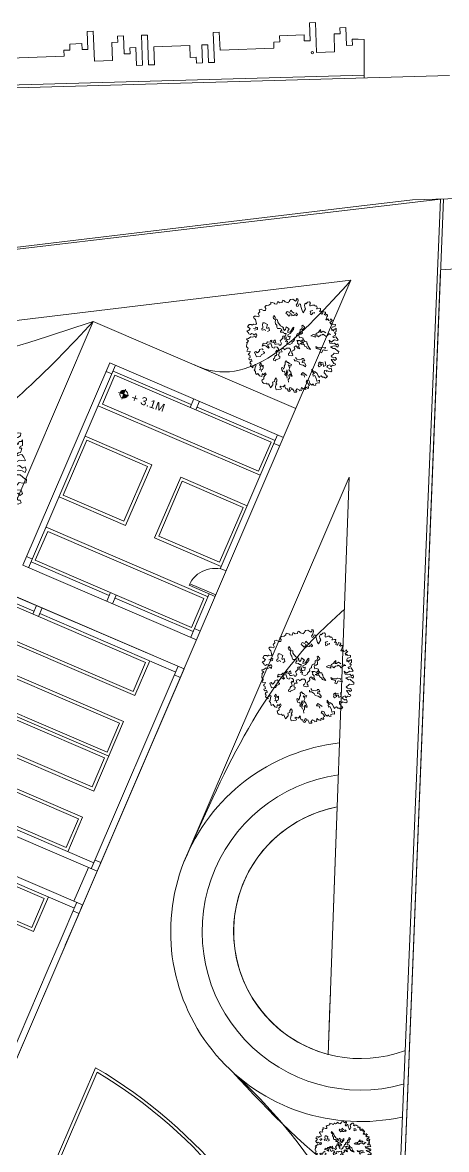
# Model space of a CAD drawing. Header units: metres. Extents: x -48 to 2360, y -1392 to 453.
# Drawn here: x 723.25 to 736.71, y -1289.23 to -1253.43 of the extents above; entities that cross this region are included whole.
import ezdxf
from ezdxf.enums import TextEntityAlignment as Align

# ---------------------------------------------------------------- set-up
doc = ezdxf.new("R2010")
doc.units = ezdxf.units.M
doc.layers.get('0').update_dxf_attribs({"color": 200})
for name, color, linetype, lineweight in [('corte3', 215, 'Continuous', 5), ('ESTRUC', 9, 'Continuous', 18), ('MUROS', 31, 'Continuous', 9), ('TODO', 210, 'Continuous', 5)]:
    doc.layers.add(name, color=color, linetype=linetype, lineweight=lineweight)
for name, color, linetype, lineweight, transparency in [('JARDINERAS', 93, 'Continuous', 5, 0.4), ('MUEBLES', 223, 'Continuous', 5, 0.3), ('SUELO', 231, 'Continuous', 5, 0.2)]:
    doc.layers.add(name, color=color, linetype=linetype, lineweight=lineweight, transparency=transparency)
doc.layers.add('Vegetación-h', color=7, linetype='Continuous', lineweight=5, true_color=0x5f7f00, transparency=0.5)
doc.layers.get('ESTRUC').off()
doc.styles.get("Standard").update_dxf_attribs({"font": 'arial.ttf'})

# ---------------------------------------------------------------- blocks, each defined once
blk = doc.blocks.new('arb29')
at = {"layer": 'Vegetación-h', "linetype": 'Continuous'}
for points in [[(1.833, -0.001), (1.929, -0.073), (1.976, -0.118), (2.022, -0.099), (2.061, -0.145), (2.008, -0.196), (1.95, -0.203), (1.91, -0.281), (1.857, -0.222), (1.793, -0.275), (1.774, -0.339), (1.91, -0.373), (1.878, -0.373), (1.942, -0.326), (2.001, -0.411), (1.976, -0.47), (1.905, -0.477), (1.846, -0.47), (1.812, -0.517), (1.78, -0.47), (1.727, -0.504), (1.748, -0.587), (1.833, -0.626), (1.852, -0.679), (1.905, -0.653), (1.897, -0.73), (1.865, -0.764), (1.799, -0.751), (1.74, -0.764), (1.676, -0.73), (1.644, -0.764), (1.636, -0.815), (1.565, -0.778), (1.5, -0.706), (1.402, -0.672), (1.317, -0.666), (1.245, -0.613), (1.277, -0.698), (1.389, -0.725), (1.349, -0.778), (1.389, -0.855), (1.434, -0.81), (1.525, -0.9), (1.578, -0.991), (1.663, -0.927), (1.695, -1.031), (1.631, -1.044), (1.565, -1.11), (1.597, -1.148), (1.525, -1.182), (1.487, -1.135), (1.447, -1.201), (1.357, -1.161), (1.291, -1.071), (1.206, -1.076), (1.192, -1.148), (1.264, -1.169), (1.37, -1.246), (1.323, -1.286), (1.362, -1.345), (1.349, -1.377), (1.264, -1.35), (1.259, -1.39), (1.277, -1.435), (1.232, -1.435), (1.179, -1.435), (1.155, -1.462), (1.109, -1.403), (1.096, -1.488), (1.141, -1.533), (1.07, -1.566), (1.043, -1.533), (0.958, -1.526), (0.919, -1.619), (0.966, -1.611), (0.977, -1.658), (0.881, -1.683), (0.854, -1.637), (0.783, -1.579), (0.75, -1.619), (0.716, -1.56), (0.665, -1.566), (0.665, -1.645), (0.737, -1.677), (0.698, -1.717), (0.639, -1.709), (0.599, -1.651), (0.541, -1.67), (0.495, -1.611), (0.424, -1.552), (0.463, -1.539), (0.41, -1.637), (0.32, -1.637), (0.293, -1.69), (0.339, -1.677), (0.371, -1.722), (0.352, -1.749), (0.189, -1.826), (0.131, -1.741), (0.123, -1.651), (0.144, -1.611), (0.091, -1.573), (0.11, -1.494), (0.085, -1.43), (0.038, -1.39), (0.006, -1.462), (0.025, -1.539), (-0.039, -1.592), (-0.013, -1.632), (0.014, -1.69), (-0.047, -1.826), (-0.111, -1.762), (-0.164, -1.704), (-0.209, -1.741), (-0.255, -1.704), (-0.332, -1.755), (-0.398, -1.736), (-0.451, -1.658), (-0.398, -1.586), (-0.43, -1.515), (-0.398, -1.435), (-0.379, -1.377), (-0.417, -1.345), (-0.462, -1.435), (-0.502, -1.396), (-0.523, -1.443), (-0.51, -1.526), (-0.6, -1.526), (-0.691, -1.462), (-0.744, -1.526), (-0.783, -1.467), (-0.808, -1.416), (-0.874, -1.39), (-0.855, -1.35), (-0.867, -1.265), (-0.874, -1.22), (-0.855, -1.201), (-0.893, -1.156), (-0.972, -1.254), (-0.946, -1.312), (-1.063, -1.278), (-1.063, -1.201), (-1.122, -1.169), (-1.103, -1.097), (-1.057, -1.076), (-1.116, -1.018), (-1.18, -1.063), (-1.188, -1.063), (-1.225, -1.012), (-1.174, -0.967), (-1.225, -0.887), (-1.265, -0.895), (-1.297, -0.855), (-1.259, -0.836), (-1.252, -0.751), (-1.377, -0.783), (-1.377, -0.719), (-1.377, -0.653), (-1.414, -0.64), (-1.454, -0.613), (-1.462, -0.581), (-1.48, -0.477), (-1.499, -0.464), (-1.486, -0.451), (-1.448, -0.379), (-1.52, -0.36), (-1.552, -0.334), (-1.48, -0.294), (-1.414, -0.196), (-1.35, -0.196), (-1.265, -0.124), (-1.22, -0.171), (-1.22, -0.065), (-1.265, -0.014), (-1.331, -0.105), (-1.356, -0.065), (-1.435, -0.065), (-1.462, -0.124), (-1.526, -0.112), (-1.552, -0.086), (-1.637, -0.033), (-1.579, 0.007), (-1.552, 0.103), (-1.664, 0.129), (-1.643, 0.233), (-1.558, 0.26), (-1.513, 0.247), (-1.486, 0.305), (-1.39, 0.318), (-1.377, 0.364), (-1.403, 0.403), (-1.462, 0.494), (-1.526, 0.515), (-1.565, 0.56), (-1.545, 0.613), (-1.486, 0.632), (-1.382, 0.638), (-1.39, 0.691), (-1.448, 0.749), (-1.414, 0.84), (-1.454, 0.906), (-1.395, 0.946), (-1.284, 0.933), (-1.212, 0.957), (-1.225, 1.037), (-1.292, 1.088), (-1.252, 1.154), (-1.154, 1.199), (-1.108, 1.271), (-1.122, 1.337), (-0.978, 1.35), (-0.972, 1.324), (-0.874, 1.343), (-0.874, 1.382), (-0.88, 1.433), (-0.861, 1.447), (-0.855, 1.447), (-0.783, 1.422), (-0.704, 1.467), (-0.712, 1.492), (-0.704, 1.558), (-0.664, 1.558), (-0.6, 1.526), (-0.483, 1.532), (-0.483, 1.552), (-0.451, 1.598), (-0.457, 1.63), (-0.438, 1.683), (-0.353, 1.721), (-0.228, 1.688), (-0.196, 1.76), (-0.228, 1.8), (-0.17, 1.8), (-0.143, 1.755), (-0.13, 1.636), (-0.151, 1.545), (-0.111, 1.513), (-0.071, 1.539), (-0.058, 1.63), (-0.007, 1.636), (0.038, 1.552), (0.157, 1.396), (0.203, 1.356), (0.24, 1.532), (0.189, 1.585), (0.15, 1.656), (0.157, 1.734), (0.195, 1.728)], [(0.195, 1.728), (0.227, 1.806), (0.293, 1.838), (0.346, 1.8), (0.346, 1.755), (0.359, 1.702), (0.392, 1.702), (0.45, 1.76), (0.528, 1.787), (0.541, 1.755), (0.573, 1.755), (0.613, 1.779), (0.652, 1.728), (0.645, 1.675), (0.671, 1.683), (0.743, 1.728), (0.788, 1.734), (0.801, 1.675), (0.783, 1.611), (0.854, 1.649), (0.86, 1.552), (0.913, 1.545), (0.926, 1.611), (0.926, 1.662), (0.998, 1.656), (1.017, 1.67), (1.03, 1.611), (0.998, 1.558), (1.049, 1.558), (1.102, 1.611), (1.141, 1.558), (1.128, 1.505), (1.128, 1.454), (1.121, 1.388), (1.168, 1.401), (1.192, 1.454), (1.24, 1.401), (1.298, 1.447), (1.317, 1.492), (1.336, 1.454), (1.381, 1.454), (1.349, 1.396), (1.317, 1.337), (1.376, 1.29), (1.402, 1.343), (1.421, 1.297), (1.48, 1.324), (1.538, 1.337), (1.551, 1.278), (1.506, 1.225), (1.453, 1.199), (1.453, 1.14), (1.48, 1.069), (1.506, 1.122), (1.559, 1.069), (1.559, 1.148), (1.61, 1.167), (1.623, 1.207), (1.644, 1.135), (1.663, 1.088), (1.623, 1.05), (1.617, 1.01), (1.668, 1.029), (1.676, 0.965), (1.676, 0.925), (1.636, 0.899), (1.604, 0.866), (1.636, 0.827), (1.676, 0.866), (1.716, 0.893), (1.78, 0.848), (1.838, 0.789), (1.812, 0.768), (1.708, 0.755), (1.655, 0.696), (1.617, 0.638), (1.506, 0.677), (1.578, 0.574), (1.676, 0.592), (1.748, 0.638), (1.833, 0.6), (1.878, 0.651), (1.923, 0.592), (1.923, 0.534), (1.846, 0.547), (1.767, 0.534), (1.65, 0.456), (1.767, 0.417), (1.833, 0.443), (1.969, 0.39), (2.001, 0.398), (2.022, 0.318), (1.95, 0.281), (1.865, 0.267), (1.838, 0.196), (1.78, 0.129), (1.846, 0.09), (1.969, 0.124), (2.022, 0.065), (1.982, -0.001), (1.918, 0.031), (1.833, -0.001)], [(0.528, 1.559), (0.437, 1.507), (0.469, 1.475), (0.469, 1.422), (0.508, 1.382), (0.561, 1.435), (0.535, 1.475), (0.619, 1.487), (0.6, 1.52)], [(-0.124, 1.233), (-0.195, 1.246), (-0.286, 1.291), (-0.3, 1.2), (-0.404, 1.194), (-0.424, 1.115), (-0.365, 1.096), (-0.281, 1.044), (-0.254, 1.089), (-0.261, 1.161), (-0.202, 1.155), (-0.182, 1.096), (-0.104, 1.135), (-0.078, 1.187), (0.007, 1.167), (0.013, 1.214), (-0.072, 1.259)], [(0.059, 0.013), (0.118, 0.013), (0.189, 0.091), (0.17, 0.137), (0.202, 0.189), (0.235, 0.248), (0.215, 0.28), (0.209, 0.352), (0.254, 0.384), (0.241, 0.436), (0.248, 0.502), (0.287, 0.541), (0.32, 0.554), (0.326, 0.626), (0.306, 0.685), (0.365, 0.744), (0.352, 0.815), (0.326, 0.861), (0.352, 0.894), (0.372, 0.887), (0.404, 0.848), (0.424, 0.867), (0.444, 0.822), (0.424, 0.769), (0.385, 0.697), (0.411, 0.652), (0.431, 0.6), (0.392, 0.535), (0.34, 0.522), (0.34, 0.463), (0.385, 0.391), (0.451, 0.418), (0.535, 0.418), (0.528, 0.384), (0.574, 0.359), (0.633, 0.313), (0.705, 0.332), (0.73, 0.286), (0.769, 0.254), (0.809, 0.189), (0.946, 0.104), (0.9, 0.091), (0.809, 0.091), (0.757, 0.137), (0.698, 0.13), (0.672, 0.175), (0.619, 0.202), (0.535, 0.17), (0.476, 0.182), (0.515, 0.215), (0.555, 0.261), (0.58, 0.234), (0.594, 0.268), (0.515, 0.332), (0.496, 0.274), (0.417, 0.286), (0.32, 0.254), (0.372, 0.215), (0.378, 0.157), (0.463, 0.118), (0.469, 0.046), (0.503, 0.032), (0.548, -0.02), (0.463, -0.02), (0.404, 0.007), (0.424, 0.026), (0.359, 0.052), (0.313, -0.02), (0.352, -0.079), (0.333, -0.144), (0.281, -0.209), (0.3, -0.274), (0.34, -0.294), (0.372, -0.346), (0.313, -0.385), (0.209, -0.392), (0.183, -0.346), (0.202, -0.306), (0.222, -0.215), (0.202, -0.163), (0.15, -0.124), (0.052, -0.163), (0.027, -0.19), (-0.02, -0.249), (-0.059, -0.209), (-0.15, -0.274), (-0.118, -0.313), (-0.072, -0.359), (-0.176, -0.399), (-0.163, -0.451), (-0.163, -0.515), (-0.137, -0.542), (-0.098, -0.555), (-0.078, -0.62), (-0.143, -0.678), (-0.209, -0.724), (-0.215, -0.771), (-0.286, -0.771), (-0.306, -0.718), (-0.274, -0.685), (-0.281, -0.62), (-0.267, -0.567), (-0.241, -0.562), (-0.229, -0.522), (-0.261, -0.476), (-0.306, -0.418), (-0.286, -0.353), (-0.248, -0.385), (-0.229, -0.346), (-0.248, -0.288), (-0.313, -0.249), (-0.411, -0.261), (-0.417, -0.326), (-0.502, -0.32), (-0.554, -0.249), (-0.58, -0.202), (-0.646, -0.215), (-0.691, -0.268), (-0.678, -0.313), (-0.606, -0.353), (-0.626, -0.392), (-0.73, -0.353), (-0.828, -0.34), (-0.88, -0.392), (-0.887, -0.281), (-0.808, -0.274), (-0.763, -0.242), (-0.737, -0.177), (-0.606, -0.138), (-0.646, -0.079), (-0.599, -0.052), (-0.587, -0.118), (-0.515, -0.118), (-0.515, -0.052), (-0.483, 0), (-0.424, -0.085), (-0.483, -0.124), (-0.443, -0.17), (-0.385, -0.15), (-0.3, -0.098), (-0.261, -0.144), (-0.215, -0.124), (-0.209, -0.085), (-0.202, -0.052), (-0.286, 0.026), (-0.261, 0.078), (-0.209, 0.182), (-0.254, 0.195), (-0.241, 0.241), (-0.202, 0.268), (-0.156, 0.202), (-0.13, 0.143), (-0.091, 0.182), (-0.111, 0.234), (-0.156, 0.286), (-0.163, 0.372), (-0.229, 0.345), (-0.274, 0.384), (-0.378, 0.352), (-0.397, 0.391), (-0.365, 0.443), (-0.385, 0.47), (-0.443, 0.483), (-0.542, 0.443), (-0.58, 0.495), (-0.613, 0.567), (-0.672, 0.593), (-0.717, 0.658), (-0.717, 0.717), (-0.75, 0.75), (-0.815, 0.769), (-0.855, 0.815), (-0.848, 0.874), (-0.776, 0.835), (-0.717, 0.776), (-0.652, 0.763), (-0.613, 0.685), (-0.463, 0.587), (-0.378, 0.574), (-0.326, 0.547), (-0.339, 0.522), (-0.261, 0.47), (-0.229, 0.515), (-0.241, 0.626), (-0.104, 0.581), (-0.13, 0.495), (-0.118, 0.436), (-0.026, 0.489), (0.007, 0.672), (0.039, 0.704), (0.065, 0.613), (-0.007, 0.424), (-0.084, 0.352), (-0.046, 0.28), (0.02, 0.326), (0.039, 0.215), (-0.052, 0.17), (-0.084, 0.071), (-0.013, 0.104), (-0.007, 0.039), (0, 0)], [(1.291, 0.901), (1.174, 0.933), (1.122, 0.867), (1.063, 0.848), (1.089, 0.894), (1.057, 0.965), (1.037, 0.919), (1.004, 0.815), (0.939, 0.756), (0.985, 0.75), (0.855, 0.685), (0.782, 0.606), (0.861, 0.613), (0.966, 0.62), (0.932, 0.652), (1.024, 0.692), (1.082, 0.665), (1.122, 0.75), (1.187, 0.783), (1.206, 0.822), (1.272, 0.808), (1.35, 0.769), (1.376, 0.815), (1.415, 0.887), (1.494, 0.913), (1.39, 0.933)], [(-0.87, 0.204), (-0.804, 0.27), (-0.87, 0.379), (-0.935, 0.314), (-0.956, 0.336), (-0.956, 0.467), (-1.089, 0.488), (-1.154, 0.467), (-1.132, 0.379), (-1.11, 0.336), (-1.089, 0.27), (-1.132, 0.226), (-1.089, 0.183), (-1.001, 0.248), (-0.956, 0.204)], [(1.472, 0.291), (1.472, 0.357), (1.341, 0.336), (1.319, 0.291), (1.188, 0.248), (1.1, 0.27), (1.144, 0.204), (1.297, 0.226), (1.319, 0.183), (1.319, 0.117), (1.384, 0.117), (1.407, 0.248), (1.494, 0.248), (1.582, 0.291)], [(-1.422, 0.137), (-1.331, 0.189), (-1.363, 0.215), (-1.291, 0.234), (-1.272, 0.157), (-1.363, 0.091)], [(1.585, -0.229), (1.513, -0.249), (1.487, -0.288), (1.461, -0.235), (1.408, -0.301), (1.447, -0.333), (1.435, -0.399), (1.487, -0.431), (1.553, -0.346), (1.501, -0.333), (1.598, -0.274), (1.644, -0.365), (1.709, -0.281), (1.637, -0.163)], [(-0.804, -0.519), (-0.848, -0.496), (-0.935, -0.562), (-0.913, -0.605), (-0.956, -0.693), (-0.979, -0.715), (-1.044, -0.671), (-1.089, -0.715), (-0.956, -0.869), (-0.804, -0.803), (-0.804, -0.715), (-0.717, -0.65), (-0.717, -0.605), (-0.782, -0.584)], [(0.496, -0.385), (0.555, -0.431), (0.685, -0.424), (0.764, -0.365), (0.737, -0.34), (0.802, -0.32), (0.874, -0.392), (0.796, -0.418), (0.802, -0.483), (0.887, -0.476), (0.978, -0.542), (0.978, -0.601), (0.868, -0.574), (0.744, -0.594), (0.685, -0.522), (0.567, -0.503), (0.496, -0.529), (0.469, -0.47)], [(0.548, -1.384), (0.508, -1.298), (0.535, -1.234), (0.503, -1.168), (0.476, -1.136), (0.515, -1.064), (0.555, -1.136), (0.607, -1.123), (0.567, -1.064), (0.503, -0.992), (0.398, -0.927), (0.411, -0.848), (0.378, -0.809), (0.313, -0.757), (0.431, -0.764), (0.437, -0.705), (0.34, -0.698), (0.3, -0.66), (0.261, -0.678), (0.195, -0.633), (0.17, -0.698), (0.202, -0.776), (0.189, -0.855), (0.209, -0.894), (0.195, -0.973), (0.15, -0.927), (0.111, -0.946), (0.15, -1.012), (0.202, -1.07), (0.267, -1.037), (0.313, -1.109), (0.313, -1.161), (0.365, -1.181), (0.352, -1.064), (0.326, -0.953), (0.398, -1.012), (0.392, -1.089), (0.411, -1.2), (0.456, -1.259)], [(1.144, -0.912), (1.078, -0.89), (0.947, -0.846), (0.926, -0.912), (0.926, -0.956), (0.991, -0.934), (1.034, -0.934), (1.078, -1)], [(-0.685, -1.311), (-0.646, -1.266), (-0.678, -1.227), (-0.685, -1.161), (-0.744, -1.129), (-0.717, -1.037), (-0.665, -1.103), (-0.633, -1.155), (-0.599, -1.089), (-0.567, -1.188), (-0.567, -1.259), (-0.619, -1.286), (-0.574, -1.345)]]:
    blk.add_lwpolyline(points, dxfattribs=at)
blk = doc.blocks.new('S-Nivel Planta')
at = {"ltscale": 0.5}
h = blk.add_hatch(color=256, dxfattribs=at)
h.paths.add_polyline_path([(-0.06, 0), (0, 0), (0, 0.06, 0.414214)])
h.paths.add_polyline_path([(0, -0.06, 0.414214), (0.06, 0), (0, 0)])
for p, q in [((0.08, 0), (-0.08, 0)), ((0, 0.08), (0, -0.08))]:
    blk.add_line(p, q, dxfattribs=at)
blk.add_circle((0, 0), 0.06, dxfattribs=at)
blk.add_attdef('NIVEL_PLANTA', text='', height=0.12).set_placement((0.13, 0), align=Align.MIDDLE_LEFT)

msp = doc.modelspace()

# ---------------------------------------------------------------- linework, layer by layer
at = {"layer": 'JARDINERAS', "transparency": 33554559}
for p, q in [((732.185, -1253.822), (731.403, -1253.853)), ((734.098, -1253.963), (733.904, -1253.955)), ((734.098, -1255.096), (734.098, -1253.963))]:
    msp.add_line(p, q, dxfattribs=at)
at = {"layer": 'JARDINERAS', "transparency": 33554585}
msp.add_line((733.621, -1267.866), (728.367, -1280.102), dxfattribs=at)
at = {"layer": 'JARDINERAS', "transparency": 33554559, "flags": 128}
for points in [[(732.552, -1253.429), (732.362, -1253.435)], [(732.362, -1253.435), (732.381, -1254.006)], [(732.584, -1254.38), (732.552, -1253.429)], [(733.51, -1253.587), (733.32, -1253.594)], [(733.32, -1253.594), (733.326, -1253.784)], [(733.529, -1254.158), (733.51, -1253.587)], [(725.491, -1253.702), (725.3, -1253.71)], [(725.3, -1253.71), (725.323, -1254.281)], [(725.528, -1254.654), (725.491, -1253.702)], [(726.449, -1253.855), (726.259, -1253.863)], [(726.259, -1253.863), (726.267, -1254.053)], [(726.472, -1254.426), (726.449, -1253.855)], [(727.21, -1253.826), (727.02, -1253.833)], [(727.02, -1253.833), (727.057, -1254.784)], [(727.247, -1254.777), (727.21, -1253.826)], [(729.493, -1253.737), (729.303, -1253.744)], [(729.303, -1253.744), (729.34, -1254.695)], [(729.516, -1254.307), (729.493, -1253.737)], [(731.403, -1253.853), (731.411, -1254.043)], [(732.191, -1254.013), (732.185, -1253.822)], [(732.381, -1254.006), (732.191, -1254.013)], [(733.326, -1253.784), (733.136, -1253.79)], [(733.136, -1253.79), (733.155, -1254.361)], [(733.904, -1253.955), (733.713, -1253.962)], [(733.713, -1253.962), (733.72, -1254.152)], [(724.751, -1254.302), (724.561, -1254.308)], [(724.561, -1254.308), (724.567, -1254.498)], [(725.125, -1254.098), (724.745, -1254.112)], [(724.745, -1254.112), (724.751, -1254.302)], [(725.133, -1254.288), (725.125, -1254.098)], [(725.323, -1254.281), (725.133, -1254.288)], [(726.267, -1254.053), (726.076, -1254.061)], [(726.076, -1254.061), (726.099, -1254.631)], [(726.845, -1254.221), (726.654, -1254.229)], [(726.654, -1254.229), (726.662, -1254.419)], [(726.867, -1254.792), (726.845, -1254.221)], [(728.557, -1254.154), (727.415, -1254.199)], [(727.415, -1254.199), (727.438, -1254.77)], [(728.572, -1254.535), (728.557, -1254.154)], [(729.128, -1254.132), (728.937, -1254.139)], [(728.937, -1254.139), (728.96, -1254.71)], [(729.15, -1254.703), (729.128, -1254.132)], [(731.228, -1254.241), (729.516, -1254.307)], [(731.411, -1254.043), (731.22, -1254.05)], [(731.22, -1254.05), (731.228, -1254.241)], [(733.155, -1254.361), (732.584, -1254.38)], [(733.72, -1254.152), (733.529, -1254.158)], [(724.567, -1254.498), (722.855, -1254.556)], [(726.099, -1254.631), (725.528, -1254.654)], [(726.662, -1254.419), (726.472, -1254.426)], [(728.762, -1254.527), (728.572, -1254.535)], [(728.769, -1254.718), (728.762, -1254.527)], [(728.96, -1254.71), (728.769, -1254.718)], [(729.34, -1254.695), (729.15, -1254.703)], [(727.057, -1254.784), (726.867, -1254.792)], [(727.438, -1254.77), (727.247, -1254.777)]]:
    msp.add_lwpolyline(points, dxfattribs=at)
at = {"layer": 'JARDINERAS', "ltscale": 0.05, "transparency": 33554585}
for points in [[(735.294, -1288.198, -1.055423), (733.31, -1276.315, -1.055423)], [(735.335, -1287.157, -1.06783), (733.273, -1277.328, -1.06783)], [(735.378, -1286.093, -1.087495), (733.235, -1278.347, -1.087495)]]:
    msp.add_lwpolyline(points, format="xyb", dxfattribs=at)
at = {"layer": 'JARDINERAS', "ltscale": 7, "transparency": 33554585}
msp.add_lwpolyline([(732.945, -1286.208, -0.79867), (733.235, -1278.347)], format="xyb", dxfattribs=at)
at = {"layer": 'JARDINERAS', "transparency": 33554585}
msp.add_lwpolyline([(735.021, -1295.032, 0.13926), (729.908, -1286.76)], format="xyb", dxfattribs=at)
at = {"layer": 'JARDINERAS', "transparency": 33554559}
msp.add_ellipse((732.444, -1254.39), major_axis=(-0.027, 0.0269), ratio=1, start_param=3.926991, end_param=10.210176, dxfattribs=at)
at = {"layer": 'JARDINERAS', "ltscale": 0.05, "transparency": 33554585}
for points in [[(733.672, -1261.617), (728.884, -1264.381), (728.708, -1264.306)], [(725.492, -1262.925), (720.802, -1266.833), (709.077, -1264.583)], [(725.492, -1262.925), (720.799, -1264.294), (709.077, -1264.583)], [(729.913, -1286.765), (733.72, -1290.241), (735.179, -1291.083)]]:
    msp.add_spline(points, degree=3, dxfattribs=at)
msp.add_open_spline([(728.367, -1280.102), (729.571, -1277.366), (730.888, -1274.374), (733.26, -1272.255), (733.466, -1272.075)], degree=3, knots=[0, 0, 0, 0, 8.723273, 9.542205, 9.542205, 9.542205, 9.542205], dxfattribs=at)
at = {"layer": 'MUEBLES', "transparency": 33554585}
for points in [[(725.779, -1265.551), (730.741, -1267.682), (731.136, -1266.763), (726.174, -1264.632)], [(725.286, -1266.7), (724.536, -1268.446), (726.466, -1269.274), (727.216, -1267.528)], [(728.318, -1268.002), (727.569, -1269.748), (729.498, -1270.576), (730.248, -1268.83)], [(723.649, -1270.513), (728.611, -1272.644), (729.005, -1271.725), (724.043, -1269.594)], [(721.823, -1271.47), (721.428, -1272.389), (726.758, -1274.678), (727.152, -1273.759)], [(720.994, -1273.4), (720.6, -1274.319), (725.929, -1276.607), (726.324, -1275.688)], [(720.521, -1274.503), (720.126, -1275.421), (725.456, -1277.71), (725.85, -1276.791)], [(719.692, -1276.432), (719.298, -1277.351), (724.627, -1279.64), (725.022, -1278.721)], [(718.209, -1279.887), (718.603, -1278.968), (723.933, -1281.257), (723.538, -1282.176)]]:
    msp.add_lwpolyline(points, close=True, dxfattribs=at)
for points in [[(725.648, -1265.604), (730.794, -1267.813)], [(724.405, -1268.498), (726.519, -1269.406), (727.347, -1267.476), (725.234, -1266.568)], [(730.379, -1268.778), (728.266, -1267.87), (727.437, -1269.8), (729.551, -1270.708)], [(729.136, -1271.672), (723.991, -1269.463)], [(721.77, -1271.339), (721.297, -1272.442), (726.81, -1274.809), (727.284, -1273.706)], [(720.942, -1273.269), (719.995, -1275.474), (725.508, -1277.841), (726.455, -1275.636)], [(726.455, -1275.636), (720.942, -1273.269)], [(720.468, -1274.371), (725.982, -1276.739)], [(724.68, -1279.771), (725.153, -1278.668), (719.64, -1276.301), (719.166, -1277.404)], [(724.064, -1281.204), (723.591, -1282.307), (718.077, -1279.94), (718.551, -1278.837)]]:
    msp.add_lwpolyline(points, dxfattribs=at)
at = {"layer": 'MUROS', "ltscale": 7, "transparency": 33554687}
msp.add_lwpolyline([(734.939, -1297.082), (736.519, -1259.038)], dxfattribs=at)
at = {"layer": 'MUROS', "transparency": 33554687}
msp.add_lwpolyline([(725.565, -1286.632, -0.375049), (732.079, -1306.092), (731.718, -1305.923), (728.046, -1304.2, 0.381591), (723.997, -1290.281), (725.565, -1286.632)], format="xyb", dxfattribs=at)
msp.add_lwpolyline([(725.612, -1286.776, -0.371046), (732.027, -1305.957), (731.76, -1305.832), (728.179, -1304.152, 0.376732), (724.122, -1290.242)], format="xyb", close=True, dxfattribs=at)
at = {"layer": 'SUELO', "transparency": 33554585}
for p, q in [((733.673, -1261.615), (721.831, -1289.192)), ((733.621, -1267.866), (732.945, -1286.208))]:
    msp.add_line(p, q, dxfattribs=at)
at = {"layer": 'SUELO', "ltscale": 0.05, "transparency": 33554585}
for p, q in [((725.492, -1262.925), (722.336, -1270.276)), ((731.924, -1265.687), (725.492, -1262.925))]:
    msp.add_line(p, q, dxfattribs=at)
at = {"layer": 'SUELO', "ltscale": 7, "transparency": 33554585}
msp.add_line((733.235, -1278.347), (732.945, -1286.208), dxfattribs=at)
at = {"layer": 'SUELO', "ltscale": 0.05, "transparency": 33554585, "flags": 128}
for points in [[(733.673, -1261.615), (693.708, -1266.436)], [(733.672, -1261.617), (693.708, -1266.436)]]:
    msp.add_lwpolyline(points, dxfattribs=at)
at = {"layer": 'SUELO', "ltscale": 7, "transparency": 33554585}
msp.add_lwpolyline([(707.531, -1266.012), (705.419, -1265.112), (700.132, -1277.527), (700.476, -1278.121), (702.041, -1278.786), (701.902, -1279.119), (722.391, -1287.889), (728.373, -1273.957), (707.885, -1265.187), (707.531, -1266.012)], dxfattribs=at)
at = {"layer": 'TODO', "transparency": 33554687}
for p, q in [((773.78, -1257.882), (735.624, -1259.065)), ((733.921, -1259.267), (691.011, -1264.424)), ((735.624, -1259.065), (733.921, -1259.267)), ((758.702, -1259.838), (736.519, -1261.282))]:
    msp.add_line(p, q, dxfattribs=at)
at = {"layer": 'TODO', "transparency": 33554585}
for p, q in [((726.017, -1264.238), (723.255, -1270.67)), ((729.518, -1270.784), (731.346, -1266.527)), ((729.36, -1271.658), (728.533, -1271.303)), ((729.38, -1271.612), (728.553, -1271.257)), ((729.176, -1271.579), (728.584, -1272.959)), ((728.19, -1273.878), (725.428, -1280.31)), ((725.771, -1280.022), (726.163, -1279.102)), ((725.611, -1280.389), (725.771, -1280.022)), ((724.97, -1281.376), (724.409, -1282.683)), ((725.154, -1281.455), (724.997, -1281.823)), ((724.997, -1281.823), (724.601, -1282.741))]:
    msp.add_line(p, q, dxfattribs=at)
at = {"layer": 'TODO', "ltscale": 7, "transparency": 33554585}
msp.add_line((725.336, -1280.27), (724.878, -1281.336), dxfattribs=at)
at = {"layer": 'TODO', "ltscale": 7, "transparency": 33554687}
msp.add_line((724.409, -1282.683), (724.062, -1283.489), dxfattribs=at)
at = {"layer": 'TODO', "transparency": 33554559, "flags": 128}
for points in [[(736.803, -1255.115), (697.068, -1256.24), (692.272, -1256.37)], [(734.093, -1255.192), (734.098, -1255.096), (697.065, -1256.14), (694.82, -1256.203)]]:
    msp.add_lwpolyline(points, dxfattribs=at)
at = {"layer": 'TODO', "ltscale": 7, "transparency": 33554585}
for points in [[(754.469, -1311.875), (754.469, -1311.875), (761.964, -1312.996), (761.101, -1331.288), (702.871, -1345.489), (691.011, -1264.424), (736.519, -1259.038), (736.519, -1259.038)], [(736.519, -1261.291), (736.519, -1261.291), (735.089, -1297.085), (735.247, -1315.17)]]:
    msp.add_lwpolyline(points, dxfattribs=at)
at = {"layer": 'TODO', "ltscale": 0.05, "transparency": 33554687, "flags": 128}
for points in [[(735.089, -1297.085), (736.609, -1259.035)], [(732.945, -1286.222), (733.005, -1284.66), (733.007, -1284.593), (733.008, -1284.56), (733.024, -1284.176)]]:
    msp.add_lwpolyline(points, dxfattribs=at)
at = {"layer": 'TODO', "transparency": 33554585}
for points in [[(723.438, -1270.749), (726.2, -1264.317)], [(731.53, -1266.606), (726.017, -1264.238)], [(725.898, -1264.514), (726.082, -1264.593)], [(728.602, -1265.566), (726.121, -1264.501)], [(728.681, -1265.382), (728.563, -1265.658)], [(728.747, -1265.737), (728.865, -1265.461)], [(731.267, -1266.71), (728.786, -1265.645)], [(731.228, -1266.802), (731.411, -1266.881)], [(728.373, -1273.957), (714.59, -1268.038), (712.736, -1272.357)], [(723.608, -1272.128), (719.106, -1270.195)], [(723.557, -1270.474), (723.373, -1270.395)], [(723.255, -1270.67), (728.768, -1273.038)], [(723.517, -1270.565), (725.998, -1271.631)], [(726.038, -1271.539), (725.919, -1271.815)], [(726.103, -1271.893), (726.222, -1271.618)], [(726.182, -1271.71), (728.663, -1272.775)], [(723.687, -1271.944), (723.569, -1272.22)], [(723.752, -1272.299), (723.871, -1272.023)], [(728.111, -1274.061), (723.792, -1272.207)], [(728.886, -1272.762), (728.702, -1272.683)], [(712.4, -1273.138), (711.828, -1274.47), (725.611, -1280.389)], [(728.071, -1274.153), (728.255, -1274.232)], [(710.818, -1276.823), (711.371, -1275.536), (725.154, -1281.455)], [(721.188, -1278.272), (725.507, -1280.126)], [(720.572, -1279.705), (724.891, -1281.559)], [(725.73, -1280.113), (725.546, -1280.034)], [(725.035, -1281.73), (724.852, -1281.651)], [(722.208, -1287.808), (724.062, -1283.489)]]:
    msp.add_lwpolyline(points, dxfattribs=at)
msp.add_arc((729.355, -1271.669), 0.9, 66.7615, 155.9836, dxfattribs=at)

# ---------------------------------------------------------------- block references
at = {"layer": 'corte3', "transparency": 33554585, "xscale": 2.117906149620211, "yscale": 2.117906149620211, "zscale": 2.117906149620211, "rotation": 341.0245459803515}
msp.add_blockref('S-Nivel Planta', (726.457, -1265.237), dxfattribs=at).add_auto_attribs({'NIVEL_PLANTA': '+ 3.1M'})
at = {"layer": 'ESTRUC', "transparency": 33554687, "rotation": 340.8517009809033}
for p, xscale, yscale, zscale in [((731.638, -1263.638), 0.814098957798466, 0.814098957798466, 0.814098957798466), ((720.538, -1267.541), 1.402998159145287, 1.402998159145287, 1.402998159145287), ((732.121, -1274.154), 0.814098957798466, 0.814098957798466, 0.814098957798466), ((733.314, -1289.204), 0.4944016680540311, 0.4944016680540311, 0.4944016680540311)]:
    msp.add_blockref('arb29', p, dxfattribs=dict(at, xscale=xscale, yscale=yscale, zscale=zscale))

doc.saveas('drawing.dxf')
